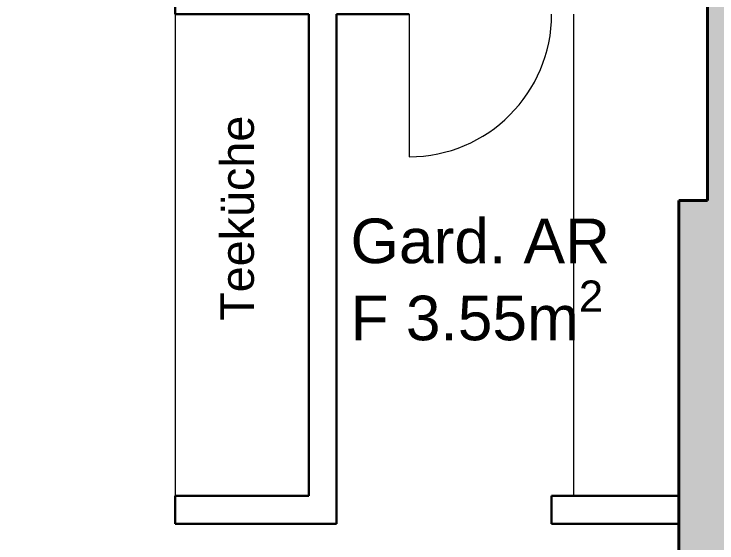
# Model space of a CAD drawing. Header units: metres. Extents: x 19 to 230, y -653 to -519.
# Drawn here: x 26.735 to 29.888, y -534.39 to -532.018 of the extents above; entities that cross this region are included whole.
import ezdxf

# ---------------------------------------------------------------- set-up
doc = ezdxf.new("R2010")
doc.units = ezdxf.units.M
doc.header["$LTSCALE"] = 0.0125
for name, color, linetype, lineweight in [('A---MOEB-------', 8, 'Continuous', 13), ('Beschriftung-Räume', 3, 'Continuous', 15), ('Türen', 65, 'Continuous', 15), ('WändeBestand', 142, 'Continuous', 40), ('WändeBestand dünn', 131, 'Continuous', 30)]:
    doc.layers.add(name, color=color, linetype=linetype, lineweight=lineweight)
doc.layers.add('SchrBestand', color=7, linetype='Continuous', lineweight=15, true_color=0xc9c9c9)
doc.styles.add('Arial', font='arial.ttf')

msp = doc.modelspace()

# ---------------------------------------------------------------- hatches: boundary and pattern name
at = {"layer": 'SchrBestand'}
h = msp.add_hatch(color=256, dxfattribs=at)
h.dxf.hatch_style = 1
h.paths.add_polyline_path([(25.2493, -530.0233), (24.1568, -530.0233), (24.1568, -529.9353), (24.0168, -529.9353), (24.0168, -530.0503), (23.7668, -530.0503), (23.4668, -530.0503), (23.4668, -531.0441), (24.7968, -531.0441), (24.7968, -530.9741), (25.0388, -530.6933), (25.2493, -530.6933)])
h.paths.add_polyline_path([(28.1768, -530.0233), (27.2368, -530.0233), (27.2368, -530.6933), (28.1768, -530.6933)])
h.paths.add_polyline_path([(30.9737, -530.1533), (31.0589, -530.1533), (31.0589, -530.0233), (30.9737, -530.0233), (29.2868, -530.0233), (29.2868, -530.6933), (29.8468, -530.6933), (29.8468, -532.0365), (30.2268, -532.0365), (30.2268, -530.6933), (30.9737, -530.6933)])
h = msp.add_hatch(color=256, dxfattribs=at)
h.dxf.hatch_style = 1
h.paths.add_polyline_path([(30.2268, -532.0365), (29.8468, -532.0365), (29.8468, -532.8541), (29.7168, -532.8541), (29.7168, -534.9741), (29.8468, -534.9741), (29.8468, -535.0641), (30.2268, -535.0641)])
h.paths.add_polyline_path([(30.6668, -536.1841), (30.2268, -536.1841), (30.2268, -535.9941), (29.8468, -535.9941), (29.8468, -536.3441), (29.6168, -536.3441), (29.6168, -536.8941), (29.8468, -536.8941), (29.8468, -538.2405), (30.2968, -538.2405), (30.2968, -538.0541), (30.6668, -538.0541), (32.4068, -538.0541), (32.8668, -538.0541), (32.8668, -538.2405), (33.2268, -538.2405), (33.2268, -536.8941), (33.3568, -536.8941), (33.3568, -536.3341), (33.2268, -536.3341), (33.2268, -536.1841), (32.4068, -536.1841), (32.4068, -537.3941), (30.6668, -537.3941)])
h.paths.add_polyline_path([(30.2968, -538.2405), (29.8468, -538.2405), (29.8468, -538.3641), (30.2968, -538.3641)])

# ---------------------------------------------------------------- linework, layer by layer
at = {"layer": 'A---MOEB-------', "linetype": 'Continuous', "lineweight": 0}
for p, q in [((27.4572, -532.0183), (27.4572, -534.1791)), ((29.2468, -534.1791), (29.2468, -532.0183))]:
    msp.add_line(p, q, dxfattribs=at)
at = {"layer": 'Türen'}
msp.add_line((28.5068, -532.0183), (28.5068, -532.6583), dxfattribs=at)
msp.add_arc((28.5068, -532.0183), 0.64, 270, 0, dxfattribs=at)
at = {"layer": 'WändeBestand'}
for p, q in [((29.8468, -532.8541), (29.8468, -530.6841)), ((29.7168, -532.8541), (29.8468, -532.8541)), ((29.7168, -534.9741), (29.7168, -532.8541))]:
    msp.add_line(p, q, dxfattribs=at)
at = {"layer": 'WändeBestand dünn'}
for p, q in [((27.4572, -530.6933), (27.4572, -532.0183)), ((27.4572, -532.0183), (28.0572, -532.0183)), ((28.0572, -532.0183), (28.0572, -534.1791)), ((28.1822, -532.0183), (28.1822, -534.3041)), ((28.1822, -532.0183), (28.5068, -532.0183)), ((27.4572, -534.1791), (28.0572, -534.1791)), ((27.4572, -534.1791), (27.4572, -534.3041)), ((29.7168, -534.1791), (29.1468, -534.1791)), ((29.1468, -534.1791), (29.1468, -534.3041)), ((28.1822, -534.3041), (27.4572, -534.3041)), ((29.7168, -534.3041), (29.1468, -534.3041))]:
    msp.add_line(p, q, dxfattribs=at)

# ---------------------------------------------------------------- texts
at = {"layer": 'Beschriftung-Räume', "ltscale": 0.1, "insert": (27.6608, -533.3943), "char_height": 0.15, "width": 2.268363, "attachment_point": 1, "rotation": 90, "line_spacing_factor": 0.833333, "style": 'Arial'}
msp.add_mtext('\\A1;Teeküche', dxfattribs=at)
at = {"layer": 'Beschriftung-Räume', "ltscale": 0.1, "insert": (28.2444, -532.9356), "char_height": 0.2, "width": 2.268363, "attachment_point": 1, "line_spacing_factor": 0.833333, "style": 'Arial'}
msp.add_mtext('\\A1;Gard. AR\\PF 3.55m{\\H0.7x;\\S2^ ;}', dxfattribs=at)

doc.saveas('drawing.dxf')
